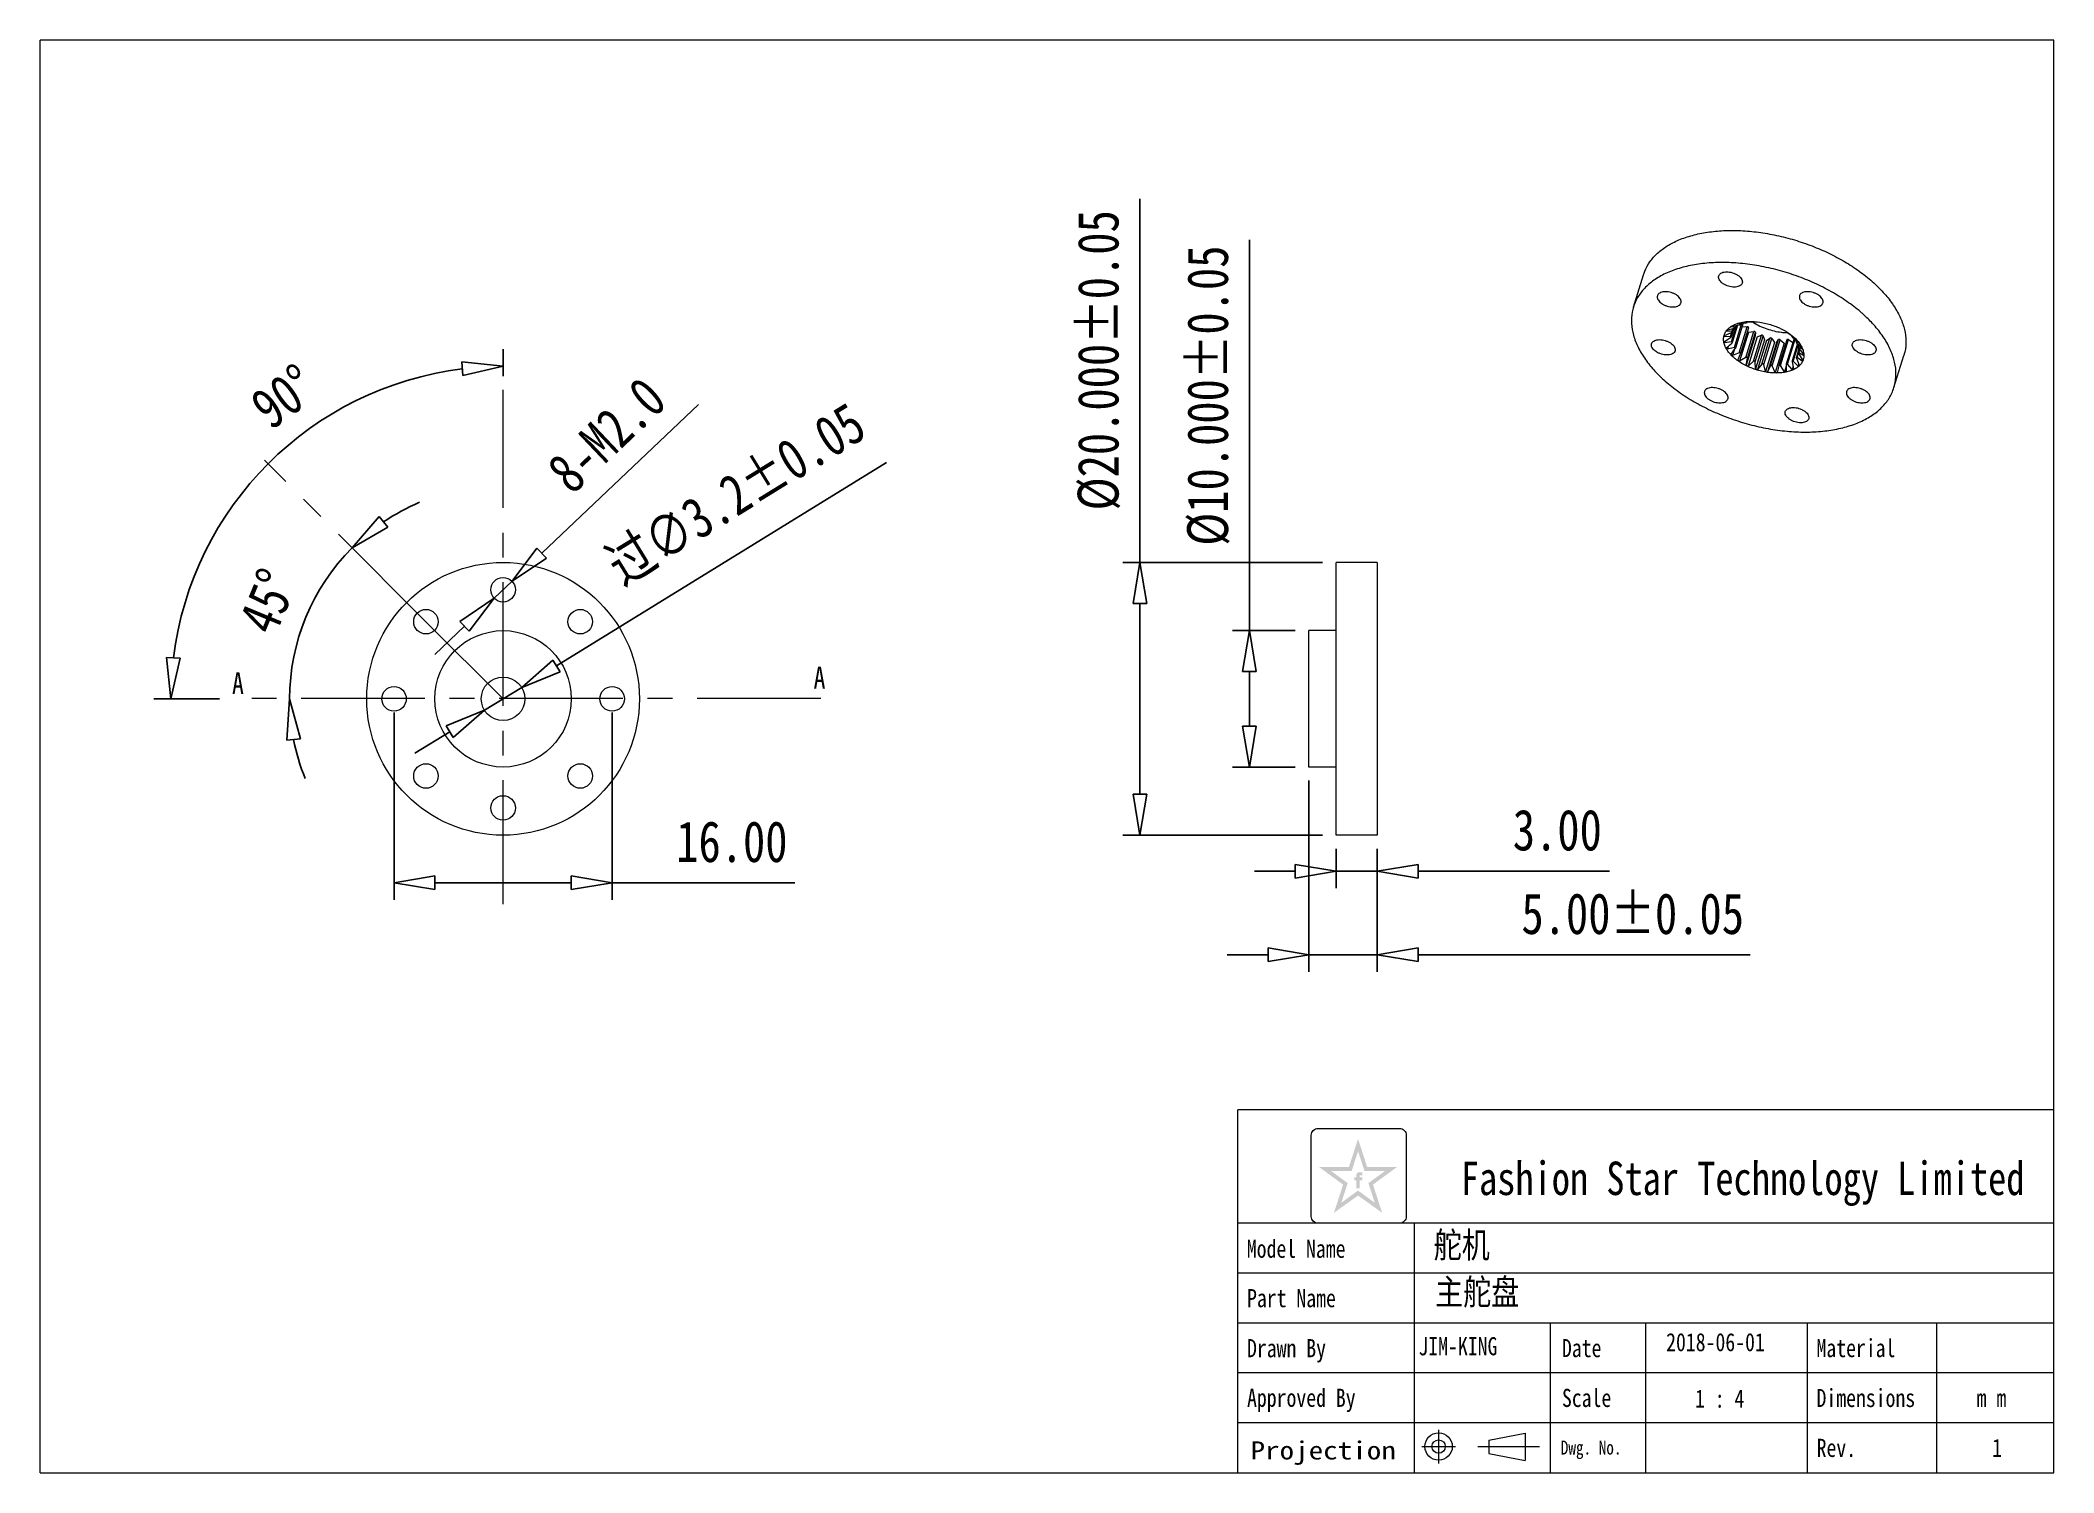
# Model space of a CAD drawing. Header units: inches. Extents: x -142 to 6, y 512 to 617.
import ezdxf
from ezdxf.enums import TextEntityAlignment as Align

# ---------------------------------------------------------------- set-up
doc = ezdxf.new("R2010")
doc.units = ezdxf.units.IN
doc.header["$LTSCALE"] = 1.21
doc.header["$MEASUREMENT"] = 0
doc.header["$PDMODE"] = 3
doc.header["$PDSIZE"] = 0.3125
doc.linetypes.add('CENTER', pattern=[0.6, 0.375, -0.075, 0.075, -0.075])
doc.layers.get('0').update_dxf_attribs({"linetype": 'CONTINUOUS'})
doc.layers.get('Defpoints').update_dxf_attribs({"linetype": 'CONTINUOUS'})
for name, color, linetype in [('02___PRT_ALL_AXES', 7, 'CONTINUOUS'), ('CK_LEVEL_1', 7, 'CONTINUOUS'), ('DIM', 211, 'CONTINUOUS'), ('TEXT', 200, 'CONTINUOUS')]:
    doc.layers.add(name, color=color, linetype=linetype)
doc.styles.get("Standard").update_dxf_attribs({"font": 'txt', "width": 0.8})
doc.dimstyles.new('DIN', dxfattribs={"dimtxt": 3, "dimasz": 3, "dimexe": 1.25, "dimexo": 1, "dimtad": 0, "dimdsep": 46, "dimlunit": 6, "dimtxsty": 'Standard', "dimblk": 'CLOSEDBLANK', "dimcen": 2.5, "dimadec": 0, "dimazin": 0, "dimtfac": 1, "dimtmove": 0, "dimatfit": 3, "dimldrblk": 'CLOSEDBLANK', "dimfxl": 1, "dimtvp": 1, "dimtolj": 1, "dimtzin": 0, "dimarcsym": 0})

# ---------------------------------------------------------------- blocks, each defined once
blk = doc.blocks.new('_ClosedBlank')
at = {"color": 0, "linetype": 'ByBlock', "lineweight": -2}
for p, q in [((-1, 0.167), (0, 0)), ((-1, 0.167), (-1, -0.167)), ((0, 0), (-1, -0.167))]:
    blk.add_line(p, q, dxfattribs=at)
blk = doc.blocks.new('*D2')
at = {"layer": 'Defpoints', "color": 0, "transparency": 16777216}
for p in [(-115.93, 568.68), (-99.93, 568.68), (-99.93, 555.19)]:
    blk.add_point(p, dxfattribs=at)
at = {"layer": 'DIM', "color": 0, "lineweight": -2, "transparency": 16777216}
for p, q in [((-115.93, 567.68), (-115.93, 553.94)), ((-99.93, 567.68), (-99.93, 553.94)), ((-112.93, 555.19), (-102.93, 555.19)), ((-99.93, 555.19), (-86.53, 555.19))]:
    blk.add_line(p, q, dxfattribs=at)
at = {"layer": 'DIM', "color": 0, "lineweight": -2, "transparency": 16777216, "xscale": 3, "yscale": 3, "zscale": 3, "rotation": 180}
blk.add_blockref('_ClosedBlank', (-115.93, 555.19), dxfattribs=at)
at = {"layer": 'DIM', "color": 0, "lineweight": -2, "transparency": 16777216, "xscale": 3, "yscale": 3, "zscale": 3}
blk.add_blockref('_ClosedBlank', (-99.93, 555.19), dxfattribs=at)
at = {"layer": 'DIM', "color": 0, "lineweight": 5, "transparency": 16777216, "insert": (-91.15, 558.19), "char_height": 3, "attachment_point": 5}
blk.add_mtext('\\A1;16.00', dxfattribs=at)
blk = doc.blocks.new('*D10')
at = {"layer": 'Defpoints', "color": 0, "transparency": 16777216}
for p in [(-53.19, 573.68), (-48.82, 573.68), (-48.82, 563.68)]:
    blk.add_point(p, dxfattribs=at)
at = {"layer": 'DIM', "color": 0, "lineweight": -2, "transparency": 16777216}
for p, q in [((-53.19, 573.68), (-53.19, 602.34)), ((-49.82, 573.68), (-54.44, 573.68)), ((-53.19, 566.68), (-53.19, 570.68)), ((-49.82, 563.68), (-54.44, 563.68))]:
    blk.add_line(p, q, dxfattribs=at)
at = {"layer": 'DIM', "color": 0, "lineweight": -2, "transparency": 16777216, "xscale": 3, "yscale": 3, "zscale": 3}
for p, rotation in [((-53.19, 573.68), 90), ((-53.19, 563.68), 270)]:
    blk.add_blockref('_ClosedBlank', p, dxfattribs=dict(at, rotation=rotation))
at = {"layer": 'DIM', "color": 0, "lineweight": 5, "transparency": 16777216, "insert": (-56.19, 590.91), "char_height": 3, "attachment_point": 5, "rotation": 90}
blk.add_mtext('\\A1;%%C10.000%%P0.05', dxfattribs=at)
blk = doc.blocks.new('*D11')
at = {"layer": 'Defpoints', "color": 0, "transparency": 16777216}
for p in [(-106.57, 569.52), (-109.3, 567.84)]:
    blk.add_point(p, dxfattribs=at)
at = {"layer": 'DIM', "color": 0, "lineweight": -2, "transparency": 16777216}
for p, q in [((-79.8, 586), (-104.02, 571.09)), ((-109.3, 567.84), (-106.57, 569.52)), ((-111.85, 566.27), (-114.41, 564.69))]:
    blk.add_line(p, q, dxfattribs=at)
at = {"layer": 'DIM', "color": 0, "lineweight": -2, "transparency": 16777216, "xscale": 3, "yscale": 3, "zscale": 3}
for p, rotation in [((-106.57, 569.52), 211.6227497440757), ((-109.3, 567.84), 31.62274974407567)]:
    blk.add_blockref('_ClosedBlank', p, dxfattribs=dict(at, rotation=rotation))
at = {"layer": 'DIM', "color": 0, "lineweight": 5, "transparency": 16777216, "insert": (-90.84, 583.61), "char_height": 3, "attachment_point": 5, "rotation": 31.6227}
blk.add_mtext('\\A1;{\\fSimSun|b0|i0|c134|p54;过}∅3.2%%p0.05', dxfattribs=at)
blk = doc.blocks.new('*D12')
at = {"layer": 'Defpoints', "color": 0, "transparency": 16777216}
for p in [(-108.59, 576.06), (-107.28, 577.3)]:
    blk.add_point(p, dxfattribs=at)
at = {"layer": 'DIM', "color": 0, "lineweight": -2, "transparency": 16777216}
for p, q in [((-93.6, 590.27), (-105.1, 579.36)), ((-108.59, 576.06), (-107.28, 577.3)), ((-110.76, 574), (-112.94, 571.93))]:
    blk.add_line(p, q, dxfattribs=at)
at = {"layer": 'DIM', "color": 0, "lineweight": -2, "transparency": 16777216, "xscale": 3, "yscale": 3, "zscale": 3}
for p, rotation in [((-107.28, 577.3), 223.4743220352403), ((-108.59, 576.06), 43.47432203524031)]:
    blk.add_blockref('_ClosedBlank', p, dxfattribs=dict(at, rotation=rotation))
at = {"layer": 'DIM', "color": 0, "lineweight": 5, "transparency": 16777216, "insert": (-100.33, 588.02), "char_height": 3, "attachment_point": 5, "rotation": 43.4743}
blk.add_mtext('\\A1;8-M2.0', dxfattribs=at)
blk = doc.blocks.new('*D13')
at = {"layer": 'Defpoints', "color": 0, "transparency": 16777216}
for p in [(-61.22, 578.68), (-46.82, 578.68), (-46.82, 558.68)]:
    blk.add_point(p, dxfattribs=at)
at = {"layer": 'DIM', "color": 0, "lineweight": -2, "transparency": 16777216}
for p, q in [((-61.22, 578.68), (-61.22, 605.33)), ((-47.82, 578.68), (-62.47, 578.68)), ((-61.22, 561.68), (-61.22, 575.68)), ((-47.82, 558.68), (-62.47, 558.68))]:
    blk.add_line(p, q, dxfattribs=at)
at = {"layer": 'DIM', "color": 0, "lineweight": -2, "transparency": 16777216, "xscale": 3, "yscale": 3, "zscale": 3}
for p, rotation in [((-61.22, 578.68), 90), ((-61.22, 558.68), 270)]:
    blk.add_blockref('_ClosedBlank', p, dxfattribs=dict(at, rotation=rotation))
at = {"layer": 'DIM', "color": 0, "lineweight": 5, "transparency": 16777216, "insert": (-64.22, 593.5), "char_height": 3, "attachment_point": 5, "rotation": 90}
blk.add_mtext('\\A1;%%C20.000%%P0.05', dxfattribs=at)
blk = doc.blocks.new('*D14')
at = {"layer": 'Defpoints', "color": 0, "transparency": 16777216}
for p in [(-107.93, 591.33), (-129.04, 580.88), (-127.73, 568.69), (-84.63, 568.69), (-107.93, 553.63)]:
    blk.add_point(p, dxfattribs=at)
at = {"layer": 'DIM', "color": 0, "lineweight": -2, "transparency": 16777216}
for p, q in [((-107.93, 592.33), (-107.93, 594.32)), ((-128.73, 568.69), (-133.56, 568.69))]:
    blk.add_line(p, q, dxfattribs=at)
blk.add_arc((-107.93, 568.69), 24.37, 97.0566, 172.9434, dxfattribs=at)
at = {"layer": 'DIM', "color": 0, "lineweight": -2, "transparency": 16777216, "xscale": 3, "yscale": 3, "zscale": 3}
for p, rotation in [((-107.93, 593.07), 3.528289717182893), ((-132.31, 568.69), 266.4717102828171)]:
    blk.add_blockref('_ClosedBlank', p, dxfattribs=dict(at, rotation=rotation))
at = {"layer": 'DIM', "color": 0, "lineweight": 5, "transparency": 16777216, "insert": (-124.02, 590.84), "char_height": 3, "attachment_point": 5, "rotation": 35.9938}
blk.add_mtext('\\A1;90°', dxfattribs=at)
blk = doc.blocks.new('*D15')
at = {"layer": 'Defpoints', "color": 0, "transparency": 16777216}
for p in [(-125.44, 586.18), (-121.49, 576.51), (-113.59, 574.34), (-127.73, 568.69), (-84.63, 568.69)]:
    blk.add_point(p, dxfattribs=at)
at = {"layer": 'DIM', "color": 0, "lineweight": -2, "transparency": 16777216}
for start, end in [(112.9848, 123.9924), (135, 180), (191.0076, 202.0152)]:
    blk.add_arc((-107.95, 568.69), 15.64, start, end, dxfattribs=at)
at = {"layer": 'DIM', "color": 0, "lineweight": -2, "transparency": 16777216, "xscale": 3, "yscale": 3, "zscale": 3}
for p, rotation in [((-119.01, 579.75), 219.4961949924917), ((-123.59, 568.69), 95.50380500750737)]:
    blk.add_blockref('_ClosedBlank', p, dxfattribs=dict(at, rotation=rotation))
at = {"layer": 'DIM', "color": 0, "lineweight": 5, "transparency": 16777216, "insert": (-125.17, 575.83), "char_height": 3, "attachment_point": 5, "rotation": 67.5}
blk.add_mtext('\\A1;45°', dxfattribs=at)
blk = doc.blocks.new('*D17')
at = {"layer": 'Defpoints', "color": 0, "transparency": 16777216}
for p in [(-46.82, 558.68), (-43.82, 558.68), (-43.82, 556.04)]:
    blk.add_point(p, dxfattribs=at)
at = {"layer": 'DIM', "color": 0, "lineweight": -2, "transparency": 16777216}
for p, q in [((-46.82, 557.68), (-46.82, 554.79)), ((-43.82, 557.68), (-43.82, 554.79)), ((-49.82, 556.04), (-52.82, 556.04)), ((-46.82, 556.04), (-43.82, 556.04)), ((-40.82, 556.04), (-26.77, 556.04))]:
    blk.add_line(p, q, dxfattribs=at)
at = {"layer": 'DIM', "color": 0, "lineweight": -2, "transparency": 16777216, "xscale": 3, "yscale": 3, "zscale": 3}
blk.add_blockref('_ClosedBlank', (-46.82, 556.04), dxfattribs=at)
at = {"layer": 'DIM', "color": 0, "lineweight": -2, "transparency": 16777216, "xscale": 3, "yscale": 3, "zscale": 3, "rotation": 180}
blk.add_blockref('_ClosedBlank', (-43.82, 556.04), dxfattribs=at)
at = {"layer": 'DIM', "color": 0, "lineweight": 5, "transparency": 16777216, "insert": (-30.6, 559.04), "char_height": 3, "attachment_point": 5}
blk.add_mtext('\\A1;3.00', dxfattribs=at)
blk = doc.blocks.new('*D18')
at = {"layer": 'Defpoints', "color": 0, "transparency": 16777216}
for p in [(-48.82, 563.68), (-43.82, 558.68), (-48.82, 549.91)]:
    blk.add_point(p, dxfattribs=at)
at = {"layer": 'DIM', "color": 0, "lineweight": -2, "transparency": 16777216}
for p, q in [((-48.82, 562.68), (-48.82, 548.66)), ((-43.82, 557.68), (-43.82, 548.66)), ((-51.82, 549.91), (-54.82, 549.91)), ((-48.82, 549.91), (-43.82, 549.91)), ((-40.82, 549.91), (-16.45, 549.91))]:
    blk.add_line(p, q, dxfattribs=at)
at = {"layer": 'DIM', "color": 0, "lineweight": -2, "transparency": 16777216, "xscale": 3, "yscale": 3, "zscale": 3}
blk.add_blockref('_ClosedBlank', (-48.82, 549.91), dxfattribs=at)
at = {"layer": 'DIM', "color": 0, "lineweight": -2, "transparency": 16777216, "xscale": 3, "yscale": 3, "zscale": 3, "rotation": 180}
blk.add_blockref('_ClosedBlank', (-43.82, 549.91), dxfattribs=at)
at = {"layer": 'DIM', "color": 0, "lineweight": 5, "transparency": 16777216, "insert": (-25.07, 552.91), "char_height": 3, "attachment_point": 5}
blk.add_mtext('\\A1;5.00%%p0.05', dxfattribs=at)

msp = doc.modelspace()

# ---------------------------------------------------------------- hatches: boundary and pattern name
at = {"lineweight": 5}
h = msp.add_hatch(color=50, dxfattribs=at)
edge = h.paths.add_edge_path(flags=0)
edge.add_line((-45.106, 533.382), (-44.908, 533.382))
edge.add_line((-44.908, 533.382), (-44.908, 533.595))
edge.add_line((-44.908, 533.595), (-45.104, 533.595))
edge.add_line((-45.104, 533.595), (-45.104, 533.7))
edge.add_spline(control_points=[(-45.104, 533.7), (-45.104, 533.712), (-45.104, 533.761), (-45.01, 533.745), (-44.95, 533.737), (-44.917, 533.728), (-44.903, 533.724)], knot_values=[0, 0, 0, 0, 1.4943482, 5.8188355, 8.4876202, 10.3632598, 10.3632598, 10.3632598, 10.3632598], degree=3, periodic=0)
edge.add_line((-44.903, 533.724), (-44.903, 533.943))
edge.add_spline(control_points=[(-44.903, 533.943), (-44.939, 533.952), (-45.026, 533.972), (-45.15, 533.983), (-45.265, 533.931), (-45.323, 533.858), (-45.333, 533.803), (-45.335, 533.788)], knot_values=[0, 0, 0, 0, 4.9341397, 11.9452686, 16.0265909, 21.3569295, 23.4510995, 23.4510995, 23.4510995, 23.4510995], degree=3, periodic=0)
edge.add_line((-45.335, 533.788), (-45.335, 533.595))
edge.add_line((-45.335, 533.595), (-45.479, 533.595))
edge.add_line((-45.479, 533.595), (-45.479, 533.382))
edge.add_line((-45.479, 533.382), (-45.334, 533.382))
edge.add_line((-45.334, 533.382), (-45.334, 532.785))
edge.add_line((-45.334, 532.785), (-45.106, 532.785))
edge.add_line((-45.106, 532.785), (-45.106, 533.382))
h.paths.add_polyline_path([(-42.37, 534.341), (-44.546, 534.341), (-45.218, 536.418), (-45.89, 534.341), (-48.066, 534.341), (-46.314, 533.064), (-46.986, 530.994), (-45.218, 532.26), (-43.45, 530.994), (-44.122, 533.064)])
h.paths.add_polyline_path([(-44.459, 533.17), (-43.992, 531.729), (-45.218, 532.627), (-46.445, 531.729), (-45.977, 533.17), (-47.208, 534.067), (-45.687, 534.067), (-45.218, 535.515), (-44.749, 534.067), (-43.229, 534.067)], flags=16)

# ---------------------------------------------------------------- linework, layer by layer
at = {"color": 7, "linetype": 'Continuous', "lineweight": 5}
for p, q in [((-18.323, 595.319), (-18.352, 595.226)), ((-18.334, 595.315), (-18.352, 595.226)), ((-17.896, 595.247), (-18.352, 595.226)), ((-18.334, 595.315), (-17.836, 595.535)), ((-18.216, 595.643), (-18.158, 595.717)), ((-18.138, 595.703), (-18.194, 595.627)), ((-17.804, 595.608), (-18.194, 595.627)), ((-18.158, 595.717), (-18.139, 595.74)), ((-18.138, 595.703), (-17.623, 595.853)), ((-17.896, 595.247), (-17.801, 595.556)), ((-17.872, 595.97), (-17.781, 596.026)), ((-17.773, 596.013), (-17.863, 595.956)), ((-17.559, 595.912), (-17.863, 595.956)), ((-17.656, 595.844), (-17.851, 595.212)), ((-17.83, 594.853), (-17.454, 596.068)), ((-17.804, 595.608), (-17.738, 595.82)), ((-17.698, 595.832), (-17.774, 595.584)), ((-17.773, 596.013), (-17.27, 596.099)), ((-17.374, 596.082), (-17.768, 594.806)), ((-17.61, 594.449), (-17.057, 596.242)), ((-17.559, 595.912), (-17.514, 596.058)), ((-17.492, 596.062), (-17.54, 595.906)), ((-16.958, 596.248), (-17.531, 594.392)), ((-17.384, 596.2), (-17.343, 596.213)), ((-17.263, 596.228), (-17.38, 596.192)), ((-17.178, 596.14), (-17.38, 596.192)), ((-17.343, 596.213), (-17.265, 596.235)), ((-17.263, 596.228), (-16.798, 596.258)), ((-17.251, 594.062), (-16.663, 595.964)), ((-16.577, 595.571), (-17.237, 593.436)), ((-17.178, 596.14), (-17.149, 596.236)), ((-17.171, 596.134), (-17.178, 596.14)), ((-17.139, 596.236), (-17.171, 596.133)), ((-16.569, 595.891), (-17.155, 593.993)), ((-17.039, 595.985), (-16.663, 595.964)), ((-16.778, 596.324), (-16.689, 596.332)), ((-16.639, 596.332), (-16.777, 596.32)), ((-16.745, 596.307), (-16.777, 596.32)), ((-16.774, 593.716), (-16.186, 595.618)), ((-16.088, 595.286), (-16.748, 593.151)), ((-16.684, 596.279), (-16.745, 596.307)), ((-16.689, 596.332), (-16.668, 596.333)), ((-16.684, 596.279), (-16.669, 596.33)), ((-16.683, 596.277), (-16.684, 596.279)), ((-16.667, 596.33), (-16.683, 596.277)), ((-16.668, 596.333), (-16.639, 596.335)), ((-16.66, 593.649), (-16.072, 595.551)), ((-16.639, 596.335), (-16.592, 596.338)), ((-16.639, 596.332), (-16.236, 596.319)), ((-15.949, 595.218), (-16.609, 593.084)), ((-16.577, 595.571), (-16.186, 595.618)), ((-16.279, 596.317), (-16.251, 596.298)), ((-16.236, 596.34), (-16.175, 596.338)), ((-16.236, 596.319), (-16.109, 596.319)), ((-16.21, 593.432), (-15.622, 595.334)), ((-16.175, 596.338), (-16.107, 596.334)), ((-16.109, 596.319), (-16.091, 596.332)), ((-16.107, 596.334), (-16.091, 596.333)), ((-16.091, 596.333), (-15.94, 596.32)), ((-16.072, 595.551), (-16.088, 595.286)), ((-16.081, 593.381), (-15.494, 595.283)), ((-15.949, 595.218), (-15.622, 595.334)), ((-15.94, 596.32), (-15.748, 596.297)), ((-15.494, 595.283), (-15.399, 595.001)), ((-14.184, 595.814), (-14.041, 595.74)), ((-14.041, 595.74), (-13.974, 595.703)), ((-13.974, 595.703), (-13.844, 595.628)), ((-13.848, 595.535), (-13.74, 595.531)), ((-13.844, 595.628), (-13.835, 595.622)), ((-13.844, 595.627), (-13.844, 595.608)), ((-13.844, 595.608), (-13.839, 595.603)), ((-13.839, 595.603), (-13.74, 595.535)), ((-13.835, 595.622), (-13.727, 595.555)), ((-13.74, 595.535), (-13.397, 595.315)), ((-13.727, 595.555), (-13.672, 595.519)), ((-13.383, 595.303), (-13.4, 595.246)), ((-13.398, 595.247), (-13.4, 595.246)), ((-13.398, 595.247), (-13.381, 595.301)), ((-13.363, 595.241), (-13.398, 595.247)), ((-13.292, 595.226), (-13.397, 595.315)), ((-13.395, 595.317), (-13.365, 595.293)), ((-13.381, 595.221), (-13.363, 595.204)), ((-13.365, 595.293), (-13.344, 595.275)), ((-13.292, 595.226), (-13.363, 595.241)), ((-13.344, 595.275), (-13.289, 595.229)), ((-13.289, 595.229), (-13.272, 595.214)), ((-18.349, 594.874), (-17.895, 595.165)), ((-18.349, 594.874), (-18.329, 594.778)), ((-18.287, 594.914), (-18.329, 594.778)), ((-17.83, 594.853), (-18.329, 594.778)), ((-18.219, 594.387), (-18.255, 594.457)), ((-18.182, 594.408), (-17.974, 594.603)), ((-18.182, 594.408), (-18.125, 594.31)), ((-18.059, 594.523), (-18.125, 594.31)), ((-17.61, 594.449), (-18.125, 594.31)), ((-17.974, 594.603), (-17.796, 594.767)), ((-17.844, 593.947), (-17.545, 594.365)), ((-17.844, 593.947), (-17.753, 593.854)), ((-17.633, 594.242), (-17.753, 593.854)), ((-17.251, 594.062), (-17.753, 593.854)), ((-17.545, 594.365), (-17.531, 594.392)), ((-17.356, 593.519), (-17.158, 593.984)), ((-17.158, 593.984), (-17.155, 593.994)), ((-15.399, 595.001), (-16.059, 592.867)), ((-15.248, 594.954), (-15.908, 592.819)), ((-15.593, 593.228), (-15.005, 595.13)), ((-15.459, 593.196), (-14.871, 595.098)), ((-14.672, 594.818), (-15.332, 592.683)), ((-15.248, 594.954), (-15.005, 595.13)), ((-14.519, 594.793), (-15.179, 592.659)), ((-14.964, 593.117), (-14.376, 595.019)), ((-14.871, 595.098), (-14.672, 594.818)), ((-14.832, 593.106), (-14.244, 595.008)), ((-13.953, 594.747), (-14.612, 592.612)), ((-14.519, 594.793), (-14.376, 595.019)), ((-13.772, 595.013), (-14.358, 593.114)), ((-14.244, 595.008), (-13.953, 594.747)), ((-14.239, 593.117), (-13.651, 595.019)), ((-13.237, 595.102), (-13.817, 593.225)), ((-13.718, 593.228), (-13.158, 595.04)), ((-13.651, 595.019), (-13.325, 594.817)), ((-12.98, 594.723), (-13.373, 593.453)), ((-13.363, 595.204), (-13.342, 595.185)), ((-13.342, 595.185), (-13.318, 595.165)), ((-13.318, 595.165), (-13.017, 594.928)), ((-13.302, 593.432), (-12.921, 594.665)), ((-13.054, 594.957), (-13.087, 594.851)), ((-13.076, 594.853), (-13.087, 594.851)), ((-13.087, 594.851), (-13.079, 594.831)), ((-13.079, 594.831), (-13.049, 594.79)), ((-13.076, 594.853), (-13.046, 594.951)), ((-13.011, 594.83), (-13.076, 594.853)), ((-12.875, 594.356), (-13.068, 593.732)), ((-13.049, 594.79), (-13.026, 594.767)), ((-13.026, 594.767), (-12.857, 594.603)), ((-13.017, 594.928), (-12.95, 594.874)), ((-13.016, 593.716), (-12.918, 594.035)), ((-13.004, 594.827), (-13.011, 594.83)), ((-12.875, 594.778), (-13.004, 594.827)), ((-12.875, 594.778), (-12.95, 594.874)), ((-12.943, 594.879), (-12.868, 594.783)), ((-12.923, 594.447), (-12.922, 594.434)), ((-12.87, 594.616), (-12.92, 594.456)), ((-12.84, 594.313), (-12.914, 594.073)), ((-12.9, 594.449), (-12.853, 594.602)), ((-12.717, 594.359), (-12.9, 594.449)), ((-12.896, 593.984), (-12.613, 593.519)), ((-12.882, 594.365), (-12.545, 593.947)), ((-12.88, 594.062), (-12.812, 594.279)), ((-12.587, 593.881), (-12.88, 594.062)), ((-12.857, 594.603), (-12.727, 594.475)), ((-12.727, 594.475), (-12.66, 594.408)), ((-12.621, 594.31), (-12.717, 594.359)), ((-12.665, 594.457), (-12.645, 594.414)), ((-12.621, 594.31), (-12.66, 594.408)), ((-12.645, 594.414), (-12.604, 594.317)), ((-12.544, 593.854), (-12.587, 593.881)), ((-12.544, 593.854), (-12.545, 593.947)), ((-12.519, 593.951), (-12.517, 593.901)), ((-12.517, 593.901), (-12.516, 593.852)), ((-17.356, 593.519), (-17.237, 593.436)), ((-16.774, 593.716), (-17.237, 593.436)), ((-16.748, 593.151), (-16.66, 593.649)), ((-16.748, 593.151), (-16.609, 593.084)), ((-16.21, 593.432), (-16.609, 593.084)), ((-16.059, 592.867), (-16.081, 593.381)), ((-16.059, 592.867), (-15.908, 592.819)), ((-15.593, 593.228), (-15.908, 592.819)), ((-15.332, 592.683), (-15.459, 593.196)), ((-15.332, 592.683), (-15.179, 592.659)), ((-14.964, 593.117), (-15.179, 592.659)), ((-14.612, 592.612), (-14.832, 593.106)), ((-14.612, 592.612), (-14.539, 592.612)), ((-14.539, 592.612), (-14.467, 592.612)), ((-14.36, 593.106), (-14.467, 592.612)), ((-14.358, 593.115), (-14.36, 593.106)), ((-13.946, 592.659), (-14.239, 593.117)), ((-13.82, 593.066), (-13.946, 592.659)), ((-13.946, 592.659), (-13.817, 592.683)), ((-13.817, 593.225), (-13.821, 593.196)), ((-13.821, 593.196), (-13.817, 592.683)), ((-13.374, 592.819), (-13.718, 593.228)), ((-13.38, 593.381), (-13.27, 592.867)), ((-13.306, 593.039), (-13.374, 592.819)), ((-13.374, 592.819), (-13.27, 592.867)), ((-12.933, 593.084), (-13.302, 593.432)), ((-13.065, 593.649), (-12.86, 593.151)), ((-12.651, 593.436), (-13.016, 593.716)), ((-12.89, 593.224), (-12.933, 593.084)), ((-12.933, 593.084), (-12.86, 593.151)), ((-12.621, 593.532), (-12.651, 593.436)), ((-12.651, 593.436), (-12.613, 593.519)), ((-46.822, 558.68), (-46.822, 578.68)), ((-43.822, 578.68), (-43.822, 558.68)), ((-46.822, 573.68), (-48.822, 573.68)), ((-48.822, 563.68), (-48.822, 573.68)), ((-46.822, 563.68), (-48.822, 563.68))]:
    msp.add_line(p, q, dxfattribs=at)
for centre, radius in [((-107.934, 568.68), 10), ((-107.934, 576.68), 0.9), ((-113.591, 574.337), 0.9), ((-102.277, 574.337), 0.9), ((-107.934, 568.68), 5), ((-115.934, 568.68), 0.9), ((-99.934, 568.68), 0.9), ((-113.591, 563.023), 0.9), ((-102.277, 563.023), 0.9), ((-107.934, 560.68), 0.9)]:
    msp.add_circle(centre, radius, dxfattribs=at)
for points, start_tangent, end_tangent in [([(-24.288, 599.759), (-24.189, 600.037), (-23.804, 600.73), (-23.25, 601.35), (-22.538, 601.885), (-21.68, 602.326), (-20.693, 602.664), (-19.595, 602.893), (-18.406, 603.008), (-17.149, 603.008), (-15.847, 602.893), (-14.524, 602.664), (-13.205, 602.326), (-11.915, 601.885), (-10.677, 601.35), (-9.514, 600.73), (-8.449, 600.037), (-7.501, 599.283), (-6.688, 598.484), (-6.025, 597.653), (-5.524, 596.807)], (0.2950652, 0.9554771), (0.4405427, -0.8977317)), ([(-8.145, 596.859), (-8.349, 597.039), (-9.361, 597.817), (-10.497, 598.527), (-11.734, 599.155), (-13.047, 599.686), (-14.409, 600.111), (-15.792, 600.421), (-17.169, 600.61), (-18.511, 600.673), (-19.791, 600.61), (-20.982, 600.421), (-22.061, 600.111), (-23.006, 599.686), (-23.797, 599.155), (-24.419, 598.527), (-24.858, 597.817), (-25.014, 597.409)], (-0.7435125, 0.668722), (-0.2953124, -0.9554008)), ([(-18.73, 599.43), (-18.771, 599.563), (-18.762, 599.69), (-18.761, 599.695)], (-0.4405427, 0.8977317), (0.2962756, 0.9551025)), ([(-18.761, 599.695), (-18.703, 599.8), (-18.597, 599.89), (-18.452, 599.953), (-18.273, 599.985), (-18.074, 599.985), (-17.863, 599.953), (-17.656, 599.89), (-17.462, 599.8), (-17.294, 599.69), (-17.161, 599.563), (-17.072, 599.43)], (0.2962756, 0.9551025), (0.4405427, -0.8977317)), ([(-23.256, 598.239), (-23.269, 598.172), (-23.252, 598.04), (-23.186, 597.906), (-23.074, 597.774), (-22.923, 597.656), (-22.74, 597.554), (-22.539, 597.478), (-22.328, 597.43), (-22.122, 597.414)], (-0.294611, -0.9556173), (1, 0)), ([(-22.671, 598.533), (-22.861, 598.516), (-23.025, 598.468), (-23.151, 598.392), (-23.235, 598.291), (-23.256, 598.239)], (-1, 0), (-0.294611, -0.9556173)), ([(-21.536, 597.707), (-21.524, 597.774), (-21.54, 597.906), (-21.606, 598.04), (-21.719, 598.172), (-21.87, 598.291), (-22.052, 598.392), (-22.254, 598.468), (-22.465, 598.516), (-22.671, 598.533)], (0.294611, 0.9556173), (-1, 0)), ([(-17.041, 599.164), (-17.098, 599.059), (-17.204, 598.969), (-17.35, 598.907), (-17.529, 598.874), (-17.728, 598.874), (-17.938, 598.907), (-18.145, 598.969), (-18.339, 599.059), (-18.507, 599.169), (-18.64, 599.296), (-18.73, 599.43)], (-0.2962756, -0.9551025), (-0.4405427, 0.8977317)), ([(-17.072, 599.43), (-17.03, 599.296), (-17.039, 599.169), (-17.041, 599.164)], (0.4405427, -0.8977317), (-0.2962756, -0.9551025)), ([(-12.835, 598.239), (-12.848, 598.172), (-12.832, 598.04), (-12.766, 597.906), (-12.653, 597.774), (-12.502, 597.656), (-12.32, 597.554), (-12.118, 597.478), (-11.907, 597.43), (-11.701, 597.414)], (-0.294611, -0.9556173), (1, 0)), ([(-12.25, 598.533), (-12.44, 598.516), (-12.604, 598.468), (-12.731, 598.392), (-12.814, 598.291), (-12.835, 598.239)], (-1, 0), (-0.294611, -0.9556173)), ([(-11.116, 597.707), (-11.103, 597.774), (-11.12, 597.906), (-11.186, 598.04), (-11.298, 598.172), (-11.449, 598.291), (-11.632, 598.392), (-11.833, 598.468), (-12.044, 598.516), (-12.25, 598.533)], (0.294611, 0.9556173), (-1, 0)), ([(-25.014, 597.409), (-25.106, 597.039), (-25.157, 596.208), (-25.011, 595.341), (-24.671, 594.457)], (-0.2953124, -0.9554008), (0.4405427, -0.8977317)), ([(-22.122, 597.414), (-21.931, 597.43), (-21.768, 597.478), (-21.641, 597.554), (-21.558, 597.656), (-21.536, 597.707)], (1, 0), (0.294611, 0.9556173)), ([(-11.701, 597.414), (-11.511, 597.43), (-11.347, 597.478), (-11.221, 597.554), (-11.137, 597.656), (-11.116, 597.707)], (1, 0), (0.294611, 0.9556173)), ([(-6.25, 594.457), (-6.778, 595.341), (-7.482, 596.208), (-8.145, 596.859)], (-0.4405427, 0.8977317), (-0.7435125, 0.668722)), ([(-5.524, 596.807), (-5.194, 595.96), (-5.042, 595.13), (-5.071, 594.33), (-5.18, 593.854)], (0.4405427, -0.8977317), (-0.2950652, -0.9554771)), ([(-18.255, 594.457), (-18.362, 594.738), (-18.404, 595.013), (-18.38, 595.275), (-18.367, 595.326)], (-0.4405427, 0.8977317), (0.2693226, 0.96305)), ([(-18.367, 595.326), (-18.291, 595.519), (-18.216, 595.643)], (0.2693226, 0.96305), (0.5772934, 0.8165368)), ([(-18.139, 595.74), (-17.927, 595.932), (-17.872, 595.97)], (0.6621902, 0.7493358), (0.832121, 0.5545941)), ([(-17.851, 595.213), (-17.849, 595.223), (-17.855, 595.236), (-17.871, 595.245), (-17.896, 595.247)], (0.3005373, 0.9537701), (-0.999296, -0.0375159)), ([(-17.836, 595.535), (-17.806, 595.551), (-17.785, 595.568), (-17.775, 595.582), (-17.774, 595.584)], (0.9168859, 0.3991495), (0.2685607, 0.9632628)), ([(-17.774, 595.584), (-17.774, 595.595), (-17.784, 595.604), (-17.804, 595.608)], (0.2685607, 0.9632628), (-0.9981765, 0.0603623)), ([(-17.781, 596.026), (-17.66, 596.09), (-17.384, 596.2)], (0.8661104, 0.4998528), (0.9515656, 0.3074459)), ([(-17.623, 595.853), (-17.591, 595.864), (-17.566, 595.877), (-17.549, 595.888), (-17.543, 595.898)], (0.9618595, 0.2735438), (0.1828348, 0.9831436)), ([(-17.543, 595.898), (-17.542, 595.899), (-17.545, 595.907), (-17.559, 595.912)], (0.1828348, 0.9831436), (-0.9874552, 0.1578995)), ([(-17.27, 596.099), (-17.237, 596.106), (-17.208, 596.114), (-17.187, 596.122), (-17.175, 596.129), (-17.171, 596.134)], (0.9872513, 0.1591695), (0.3520827, 0.9359689)), ([(-17.265, 596.235), (-16.985, 596.296), (-16.778, 596.324)], (0.9653504, 0.2609571), (0.9947573, 0.1022639)), ([(-16.798, 596.258), (-16.766, 596.26), (-16.736, 596.264), (-16.711, 596.268), (-16.694, 596.272), (-16.684, 596.276), (-16.684, 596.277)], (0.9985259, 0.0542769), (0.1248604, 0.9921743)), ([(-16.569, 595.891), (-16.568, 595.906), (-16.579, 595.926), (-16.601, 595.945), (-16.631, 595.958), (-16.663, 595.964)], (0.27288, 0.9620481), (-0.9984833, 0.0550546)), ([(-16.592, 596.338), (-16.236, 596.34)], (0.9986584, 0.0517818), (0.9993762, -0.0353152)), ([(-16.251, 596.298), (-16.206, 596.271), (-15.737, 596.016), (-15.229, 595.809), (-14.697, 595.655), (-14.161, 595.561), (-13.848, 595.535)], (0.8429905, -0.5379285), (0.9987694, -0.0495945)), ([(-16.072, 595.551), (-16.078, 595.572), (-16.096, 595.592), (-16.123, 595.608), (-16.155, 595.617), (-16.186, 595.618)], (0.060214, 0.9981855), (-0.9927682, -0.1200473)), ([(-15.748, 596.297), (-15.741, 596.296), (-15.301, 596.213), (-14.864, 596.09), (-14.441, 595.932), (-14.184, 595.814)], (0.990119, -0.1402296), (0.8965873, -0.4428671)), ([(-15.494, 595.283), (-15.507, 595.304), (-15.531, 595.322), (-15.562, 595.334), (-15.594, 595.338), (-15.622, 595.334)], (-0.317643, 0.9482104), (-0.9431364, -0.3324061)), ([(-13.672, 595.519), (-13.395, 595.317)], (0.8322214, -0.5544434), (0.7808849, -0.6246749)), ([(-13.399, 595.246), (-13.4, 595.245), (-13.394, 595.235), (-13.381, 595.221)], (-0.4850183, -0.874504), (0.6529202, -0.7574267)), ([(-24.671, 594.457), (-24.143, 593.572), (-23.438, 592.705), (-22.571, 591.874), (-21.56, 591.096), (-20.424, 590.386), (-19.187, 589.759), (-17.874, 589.227), (-16.512, 588.802), (-15.128, 588.492), (-13.752, 588.304), (-12.41, 588.241), (-11.13, 588.304), (-9.939, 588.492), (-8.859, 588.802), (-7.915, 589.227), (-7.123, 589.759), (-6.502, 590.386), (-6.063, 591.096), (-5.906, 591.504)], (0.4405427, -0.8977317), (0.2953124, 0.9554008)), ([(-23.658, 594.457), (-23.699, 594.591), (-23.69, 594.717), (-23.689, 594.722)], (-0.4405427, 0.8977317), (0.2962756, 0.9551025)), ([(-23.689, 594.722), (-23.631, 594.828), (-23.525, 594.917), (-23.38, 594.98), (-23.201, 595.012), (-23.002, 595.012), (-22.791, 594.98), (-22.584, 594.917), (-22.39, 594.828), (-22.223, 594.717), (-22.09, 594.591), (-22, 594.457)], (0.2962756, 0.9551025), (0.4405427, -0.8977317)), ([(-21.969, 594.191), (-22.026, 594.086), (-22.132, 593.996), (-22.278, 593.934), (-22.457, 593.901), (-22.656, 593.901), (-22.867, 593.934), (-23.073, 593.996), (-23.268, 594.086), (-23.435, 594.197), (-23.568, 594.323), (-23.658, 594.457)], (-0.2962756, -0.9551025), (-0.4405427, 0.8977317)), ([(-22, 594.457), (-21.958, 594.323), (-21.967, 594.197), (-21.969, 594.191)], (0.4405427, -0.8977317), (-0.2962756, -0.9551025)), ([(-17.38, 593.486), (-17.577, 593.638), (-17.858, 593.901), (-18.086, 594.176), (-18.219, 594.387)], (-0.8098288, 0.5866663), (-0.4791472, 0.8777346)), ([(-17.895, 595.165), (-17.869, 595.186), (-17.854, 595.206), (-17.851, 595.213)], (0.8446395, 0.5353354), (0.3005373, 0.9537701)), ([(-17.768, 594.807), (-17.766, 594.814), (-17.769, 594.833), (-17.78, 594.846), (-17.801, 594.853), (-17.83, 594.853)], (0.289484, 0.9571829), (-0.9899956, -0.1410984)), ([(-17.796, 594.767), (-17.775, 594.791), (-17.768, 594.807)], (0.7361145, 0.6768571), (0.289484, 0.9571829)), ([(-17.531, 594.392), (-17.531, 594.393), (-17.529, 594.417), (-17.537, 594.436), (-17.554, 594.448), (-17.579, 594.453), (-17.61, 594.449)], (0.2944217, 0.9556756), (-0.9672757, -0.2537277)), ([(-17.155, 593.994), (-17.151, 594.015), (-17.156, 594.04), (-17.17, 594.058), (-17.192, 594.068), (-17.219, 594.07), (-17.251, 594.062)], (0.2934505, 0.9559743), (-0.926042, -0.3774204)), ([(-14.871, 595.098), (-14.891, 595.118), (-14.92, 595.132), (-14.952, 595.14), (-14.982, 595.139), (-15.005, 595.13)], (-0.5786683, 0.815563), (-0.8094981, -0.5871225)), ([(-14.244, 595.008), (-14.27, 595.025), (-14.301, 595.036), (-14.333, 595.039), (-14.359, 595.033), (-14.376, 595.019)], (-0.7440357, 0.6681399), (-0.5354352, -0.8445763)), ([(-13.651, 595.019), (-13.681, 595.033), (-13.713, 595.039), (-13.742, 595.036), (-13.763, 595.025), (-13.771, 595.013)], (-0.8502713, 0.5263447), (-0.3167131, -0.9485214)), ([(-13.272, 595.214), (-13.062, 595.013), (-12.943, 594.879)], (0.7519733, -0.6591936), (0.6392224, -0.769022)), ([(-12.9, 594.449), (-12.915, 594.453), (-12.922, 594.447), (-12.923, 594.447)], (-0.9017109, 0.4323394), (-0.4275256, -0.9040033)), ([(-12.922, 594.434), (-12.915, 594.415), (-12.902, 594.391), (-12.882, 594.365)], (0.2648784, -0.9642818), (0.6339145, -0.7734031)), ([(-12.918, 594.06), (-12.919, 594.056), (-12.918, 594.038), (-12.911, 594.013), (-12.896, 593.984)], (-0.3048294, -0.952407), (0.524339, -0.8515096)), ([(-12.88, 594.062), (-12.9, 594.07), (-12.913, 594.068), (-12.918, 594.06)], (-0.8551409, 0.5183956), (-0.3048293, -0.952407)), ([(-12.868, 594.783), (-12.834, 594.738), (-12.665, 594.457)], (0.6005053, -0.7996208), (0.4405427, -0.8977317)), ([(-12.604, 594.317), (-12.558, 594.176), (-12.519, 593.951)], (0.3555235, -0.9346673), (0.077885, -0.9969624)), ([(-12.516, 593.852), (-12.54, 593.638), (-12.579, 593.507)], (-0.0116527, -0.9999321), (-0.3495396, -0.9369216)), ([(-8.921, 594.457), (-8.962, 594.591), (-8.953, 594.717), (-8.952, 594.722)], (-0.4405427, 0.8977317), (0.2962756, 0.9551025)), ([(-8.952, 594.722), (-8.895, 594.828), (-8.788, 594.917), (-8.643, 594.98), (-8.464, 595.012), (-8.265, 595.012), (-8.054, 594.98), (-7.847, 594.917), (-7.653, 594.828), (-7.486, 594.717), (-7.353, 594.591), (-7.263, 594.457)], (0.2962756, 0.9551025), (0.4405427, -0.8977317)), ([(-7.232, 594.191), (-7.289, 594.086), (-7.395, 593.996), (-7.541, 593.934), (-7.72, 593.901), (-7.919, 593.901), (-8.13, 593.934), (-8.336, 593.996), (-8.531, 594.086), (-8.698, 594.197), (-8.831, 594.323), (-8.921, 594.457)], (-0.2962756, -0.9551025), (-0.4405427, 0.8977317)), ([(-7.263, 594.457), (-7.221, 594.323), (-7.23, 594.197), (-7.232, 594.191)], (0.4405427, -0.8977317), (-0.2962756, -0.9551025)), ([(-5.906, 591.504), (-5.815, 591.874), (-5.763, 592.705), (-5.909, 593.572), (-6.25, 594.457)], (0.2953124, 0.9554008), (-0.4405427, 0.8977317)), ([(-12.832, 593.12), (-12.994, 592.982), (-13.261, 592.823), (-13.577, 592.701), (-13.936, 592.618), (-14.328, 592.576), (-14.746, 592.576), (-15.18, 592.618), (-15.62, 592.701), (-16.056, 592.823), (-16.479, 592.982), (-16.88, 593.174), (-17.248, 593.394), (-17.38, 593.486)], (-0.7058844, -0.7083271), (-0.8098288, 0.5866663)), ([(-16.66, 593.649), (-16.66, 593.681), (-16.672, 593.706), (-16.691, 593.723), (-16.715, 593.73), (-16.744, 593.728), (-16.774, 593.716)], (0.1724831, 0.9850125), (-0.858956, -0.5120494)), ([(-16.081, 593.381), (-16.089, 593.413), (-16.106, 593.436), (-16.128, 593.45), (-16.154, 593.454), (-16.182, 593.449), (-16.21, 593.432)], (-0.047166, 0.9988871), (-0.7570793, -0.653323)), ([(-15.459, 593.196), (-15.473, 593.227), (-15.494, 593.248), (-15.518, 593.259), (-15.544, 593.259), (-15.57, 593.249), (-15.593, 593.228)], (-0.2453315, 0.9694392), (-0.6128023, -0.7902363)), ([(-14.832, 593.106), (-14.85, 593.135), (-14.874, 593.153), (-14.9, 593.16), (-14.924, 593.156), (-14.946, 593.142), (-14.964, 593.117)], (-0.411225, 0.9115339), (-0.4259544, -0.9047446)), ([(-14.239, 593.117), (-14.262, 593.143), (-14.287, 593.157), (-14.311, 593.159), (-14.332, 593.152), (-14.349, 593.134), (-14.358, 593.115)], (-0.5444473, 0.838795), (-0.2971774, -0.9548223)), ([(-13.718, 593.228), (-13.743, 593.25), (-13.767, 593.259), (-13.789, 593.258), (-13.806, 593.246), (-13.817, 593.226), (-13.817, 593.225)], (-0.6497928, 0.7601114), (-0.2957076, -0.9552785)), ([(-13.38, 593.429), (-13.383, 593.411), (-13.38, 593.381)], (-0.3002707, -0.953854), (0.2144074, -0.9767443)), ([(-13.302, 593.432), (-13.327, 593.449), (-13.349, 593.454), (-13.366, 593.449), (-13.378, 593.434), (-13.38, 593.429)], (-0.7332527, 0.6799562), (-0.3002707, -0.953854)), ([(-13.074, 593.713), (-13.076, 593.704), (-13.074, 593.68), (-13.065, 593.649)], (-0.2899911, -0.9570293), (0.3859266, -0.9225295)), ([(-13.016, 593.716), (-13.04, 593.729), (-13.058, 593.73), (-13.07, 593.721), (-13.074, 593.713)], (-0.8002292, 0.5996943), (-0.2899911, -0.9570293)), ([(-12.579, 593.507), (-12.629, 593.394), (-12.782, 593.174), (-12.832, 593.12)], (-0.3495396, -0.9369216), (-0.7058844, -0.7083271)), ([(-19.805, 591.206), (-19.818, 591.139), (-19.801, 591.008), (-19.735, 590.873), (-19.623, 590.742), (-19.472, 590.623), (-19.289, 590.522), (-19.087, 590.445), (-18.877, 590.397), (-18.671, 590.381)], (-0.294611, -0.9556173), (1, 0)), ([(-19.22, 591.5), (-19.41, 591.484), (-19.574, 591.436), (-19.7, 591.359), (-19.783, 591.258), (-19.805, 591.206)], (-1, 0), (-0.294611, -0.9556173)), ([(-18.085, 590.675), (-18.073, 590.742), (-18.089, 590.873), (-18.155, 591.008), (-18.268, 591.139), (-18.418, 591.258), (-18.601, 591.359), (-18.803, 591.436), (-19.013, 591.484), (-19.22, 591.5)], (0.294611, 0.9556173), (-1, 0)), ([(-9.384, 591.206), (-9.397, 591.139), (-9.38, 591.008), (-9.315, 590.873), (-9.202, 590.742), (-9.051, 590.623), (-8.868, 590.522), (-8.667, 590.445), (-8.456, 590.397), (-8.25, 590.381)], (-0.294611, -0.9556173), (1, 0)), ([(-8.799, 591.5), (-8.989, 591.484), (-9.153, 591.436), (-9.28, 591.359), (-9.363, 591.258), (-9.384, 591.206)], (-1, 0), (-0.294611, -0.9556173)), ([(-7.665, 590.675), (-7.652, 590.742), (-7.669, 590.873), (-7.734, 591.008), (-7.847, 591.139), (-7.998, 591.258), (-8.181, 591.359), (-8.382, 591.436), (-8.593, 591.484), (-8.799, 591.5)], (0.294611, 0.9556173), (-1, 0)), ([(-18.671, 590.381), (-18.48, 590.397), (-18.317, 590.445), (-18.19, 590.522), (-18.107, 590.623), (-18.085, 590.675)], (1, 0), (0.294611, 0.9556173)), ([(-13.849, 589.484), (-13.891, 589.618), (-13.882, 589.744), (-13.88, 589.75)], (-0.4405427, 0.8977317), (0.2962756, 0.9551025)), ([(-13.88, 589.75), (-13.823, 589.855), (-13.717, 589.944), (-13.571, 590.007), (-13.392, 590.039), (-13.193, 590.039), (-12.982, 590.007), (-12.776, 589.944), (-12.581, 589.855), (-12.414, 589.744), (-12.281, 589.618), (-12.191, 589.484)], (0.2962756, 0.9551025), (0.4405427, -0.8977317)), ([(-12.16, 589.218), (-12.217, 589.113), (-12.323, 589.023), (-12.469, 588.961), (-12.648, 588.928), (-12.847, 588.928), (-13.058, 588.961), (-13.265, 589.023), (-13.459, 589.113), (-13.626, 589.224), (-13.759, 589.35), (-13.849, 589.484)], (-0.2962756, -0.9551025), (-0.4405427, 0.8977317)), ([(-12.191, 589.484), (-12.149, 589.35), (-12.158, 589.224), (-12.16, 589.218)], (0.4405427, -0.8977317), (-0.2962756, -0.9551025)), ([(-8.25, 590.381), (-8.06, 590.397), (-7.896, 590.445), (-7.769, 590.522), (-7.686, 590.623), (-7.665, 590.675)], (1, 0), (0.294611, 0.9556173))]:
    msp.add_spline(points, degree=3, dxfattribs=dict(at, start_tangent=start_tangent, end_tangent=end_tangent))
at = {"layer": '02___PRT_ALL_AXES', "color": 7, "linetype": 'Continuous', "lineweight": 5}
for p, q in [((-25.015, 597.409), (-24.288, 599.759)), ((-5.906, 591.504), (-5.18, 593.854)), ((-43.822, 578.68), (-46.822, 578.68)), ((-43.822, 558.68), (-46.822, 558.68))]:
    msp.add_line(p, q, dxfattribs=at)
msp.add_circle((-107.934, 568.68), 1.6, dxfattribs=at)
at = {"layer": 'CK_LEVEL_1', "color": 3, "linetype": 'Continuous', "lineweight": 5}
for p, q in [((-54.034, 511.937), (-54.034, 538.535)), ((5.813, 538.535), (-54.034, 538.535)), ((5.813, 530.223), (-54.034, 530.223)), ((-41.067, 511.937), (-41.067, 530.223)), ((5.813, 526.566), (-54.034, 526.566)), ((5.813, 522.909), (-54.034, 522.909)), ((-31.093, 511.937), (-31.093, 522.909)), ((-24.111, 511.937), (-24.111, 522.909)), ((-12.252, 511.937), (-12.252, 522.909)), ((-2.762, 511.937), (-2.762, 522.909)), ((5.813, 519.251), (-54.034, 519.251)), ((5.813, 515.594), (-54.034, 515.594))]:
    msp.add_line(p, q, dxfattribs=at)
at = {"layer": 'DIM', "color": 1, "linetype": 'CENTER', "lineweight": 5, "ltscale": 20}
for p, q in [((-107.934, 553.635), (-107.934, 591.334)), ((-113.591, 574.337), (-125.438, 586.184)), ((-107.934, 568.68), (-113.591, 574.337)), ((-84.628, 568.694), (-127.728, 568.694))]:
    msp.add_line(p, q, dxfattribs=at)
at = {"layer": 'DIM', "lineweight": 5}
msp.add_line((-31.905, 513.829), (-36.421, 513.829), dxfattribs=at)
msp.add_lwpolyline([(-48.147, 537.183), (-42.182, 537.183, -0.4142136), (-41.682, 536.683), (-41.682, 530.723, -0.4142136), (-42.182, 530.223), (-48.147, 530.223, -0.4142136), (-48.647, 530.723), (-48.647, 536.683, -0.4142136)], format="xyb", close=True, dxfattribs=at)
at = {"layer": 'TEXT', "color": 3, "linetype": 'Continuous', "lineweight": 5}
for p, q in [((5.813, 616.967), (-141.884, 616.967)), ((-141.884, 511.937), (-141.884, 616.967)), ((5.813, 542.185), (5.813, 616.967)), ((5.813, 511.937), (5.813, 542.185)), ((-39.308, 515.09), (-39.308, 512.617)), ((-35.623, 514.321), (-32.961, 514.832)), ((-35.623, 514.321), (-35.623, 513.336)), ((-32.961, 514.832), (-32.961, 512.825)), ((-40.545, 513.853), (-38.072, 513.853)), ((-35.623, 513.336), (-32.961, 512.825)), ((-141.884, 511.937), (5.813, 511.937))]:
    msp.add_line(p, q, dxfattribs=at)
for radius in [1.004, 0.492]:
    msp.add_circle((-39.308, 513.853), radius, dxfattribs=at)

# ---------------------------------------------------------------- texts
at = {"layer": 'CK_LEVEL_1', "color": 221, "linetype": 'Continuous', "lineweight": 5, "width": 0.8}
for s, height, p in [('Model Name', 1.3299, (-53.377, 527.693)), ('Part Name', 1.3299, (-53.36, 524.074)), ('Drawn By', 1.3299, (-53.36, 520.403)), ('Date', 1.3299, (-30.26, 520.412)), ('2018-06-01', 1.3299, (-22.619, 520.846)), ('Material', 1.3299, (-11.589, 520.412)), ('Approved By', 1.32993, (-53.36, 516.766)), ('Scale', 1.3299, (-30.26, 516.757)), ('1 : 4', 1.3299, (-20.5, 516.706)), ('Dimensions', 1.3299, (-11.589, 516.753)), ('m m', 1.3299, (0.16, 516.753)), ('Dwg. No.', 1.023, (-30.346, 513.269)), ('Rev.', 1.3299, (-11.579, 513.094)), ('1', 1.33, (1.299, 513.094))]:
    msp.add_text(s, height=height, dxfattribs=at).set_placement(p)
at = {"layer": 'CK_LEVEL_1', "color": 221, "linetype": 'Continuous', "lineweight": 5, "width": 0.907112}
msp.add_text('Projection', height=1.3299, dxfattribs=at).set_placement((-53.104, 512.908), (-42.448, 512.908), align=Align.FIT)
at = {"layer": 'DIM', "lineweight": 5, "attachment_point": 1}
for s, insert, char_height, width in [('A', (-127.818, 570.62), 1.596, 101.4891), ('A', (-85.158, 571.03), 1.596, 101.4891), ('{\\fSTSong|b0|i0|c134|p2;Fashion Star Technology Limited}', (-37.677, 534.747), 2.4505, 522.07903), ('{\\fSimSun|b0|i0|c134|p54;舵机}', (-39.669, 529.577), 1.885, 401.59925), ('{\\fSimSun|b0|i0|c134|p54;主舵盘}', (-39.563, 526.133), 1.885, 401.59925), ('JIM-KING', (-40.792, 521.879), 1.3321, 36.41343)]:
    msp.add_mtext(s, dxfattribs=dict(at, insert=insert, char_height=char_height, width=width))

# ---------------------------------------------------------------- dimensions: what is measured, and where the dimension line sits
at = {"layer": 'DIM', "lineweight": 5, "ltscale": 2}
for base, p1, p2, picture, middle in [((-61.218, 578.68), (-46.822, 558.68), (-46.822, 578.68), '*D13', (-61.218, 593.505)), ((-53.188, 573.68), (-48.822, 563.68), (-48.822, 573.68), '*D10', (-53.188, 590.914))]:
    dim = msp.add_linear_dim(base=base, p1=p1, p2=p2, angle=90, text='%%C<>.000%%P0.05', dimstyle='DIN', dxfattribs=at)
    dim.commit()
    dim.dimension.update_dxf_attribs({"geometry": picture, "text_midpoint": middle, "dimtype": 160})
dim = msp.add_angular_dim_2l(base=(-129.042, 580.881), line1=((-107.934, 553.635), (-107.934, 591.334)), line2=((-84.628, 568.694), (-127.728, 568.694)), dimstyle='DIN', dxfattribs=at)
dim.commit()
dim.dimension.update_dxf_attribs({"geometry": '*D14', "text_midpoint": (-122.258, 588.414), "dimtype": 162})
dim = msp.add_diameter_dim_2p(p1=(-108.587, 576.061), p2=(-107.281, 577.299), text='8-M2.0', dimstyle='DIN', dxfattribs=at)
dim.commit()
dim.dimension.update_dxf_attribs({"geometry": '*D12', "text_midpoint": (-100.328, 588.025)})
dim = msp.add_diameter_dim_2p(p1=(-109.296, 567.841), p2=(-106.571, 569.519), text='{\\fSimSun|b0|i0|c134|p54;过}<>%%p0.05', dimstyle='DIN', dxfattribs=at)
dim.commit()
dim.dimension.update_dxf_attribs({"geometry": '*D11', "text_midpoint": (-88.877, 580.414), "dimtype": 163})
dim = msp.add_angular_dim_2l(base=(-121.492, 576.514), line1=((-113.591, 574.337), (-125.438, 586.184)), line2=((-84.628, 568.694), (-127.728, 568.694)), dimstyle='DIN', dxfattribs=at)
dim.commit()
dim.dimension.update_dxf_attribs({"geometry": '*D15', "text_midpoint": (-125.168, 575.827)})
for base, p1, p2, text, picture, middle in [((-99.934, 555.195), (-115.934, 568.68), (-99.934, 568.68), '<>.00', '*D2', (-91.155, 555.195)), ((-48.822, 549.91), (-43.822, 558.68), (-48.822, 563.68), '<>.00%%p0.05', '*D18', (-25.073, 549.91)), ((-43.822, 556.042), (-46.822, 558.68), (-43.822, 558.68), '<>.00', '*D17', (-30.598, 556.042))]:
    dim = msp.add_linear_dim(base=base, p1=p1, p2=p2, text=text, dimstyle='DIN', dxfattribs=at)
    dim.commit()
    dim.dimension.update_dxf_attribs({"geometry": picture, "text_midpoint": middle, "dimtype": 160})

doc.saveas('drawing.dxf')
